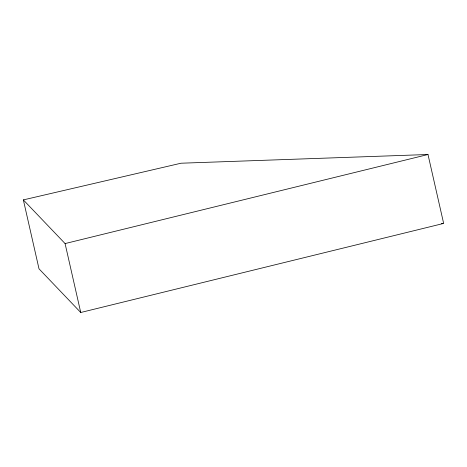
<?xml version="1.0" encoding="UTF-8"?>
<svg xmlns="http://www.w3.org/2000/svg" width="467" height="467" viewBox="0 0 467 467"><rect width="100%" height="100%" fill="white"/><g stroke="black" fill="none" stroke-linecap="round" stroke-linejoin="round"><path stroke-width="0.7" d="M23.35 199.899L65.082 243.576L427.994 154.507L443.65 223.424L80.738 312.493L39.006 268.817L23.35 199.899L181.021 163.217L427.994 154.507M441.467 223.5L442.92 223.448M65.082 243.576L80.738 312.493"/></g></svg>
